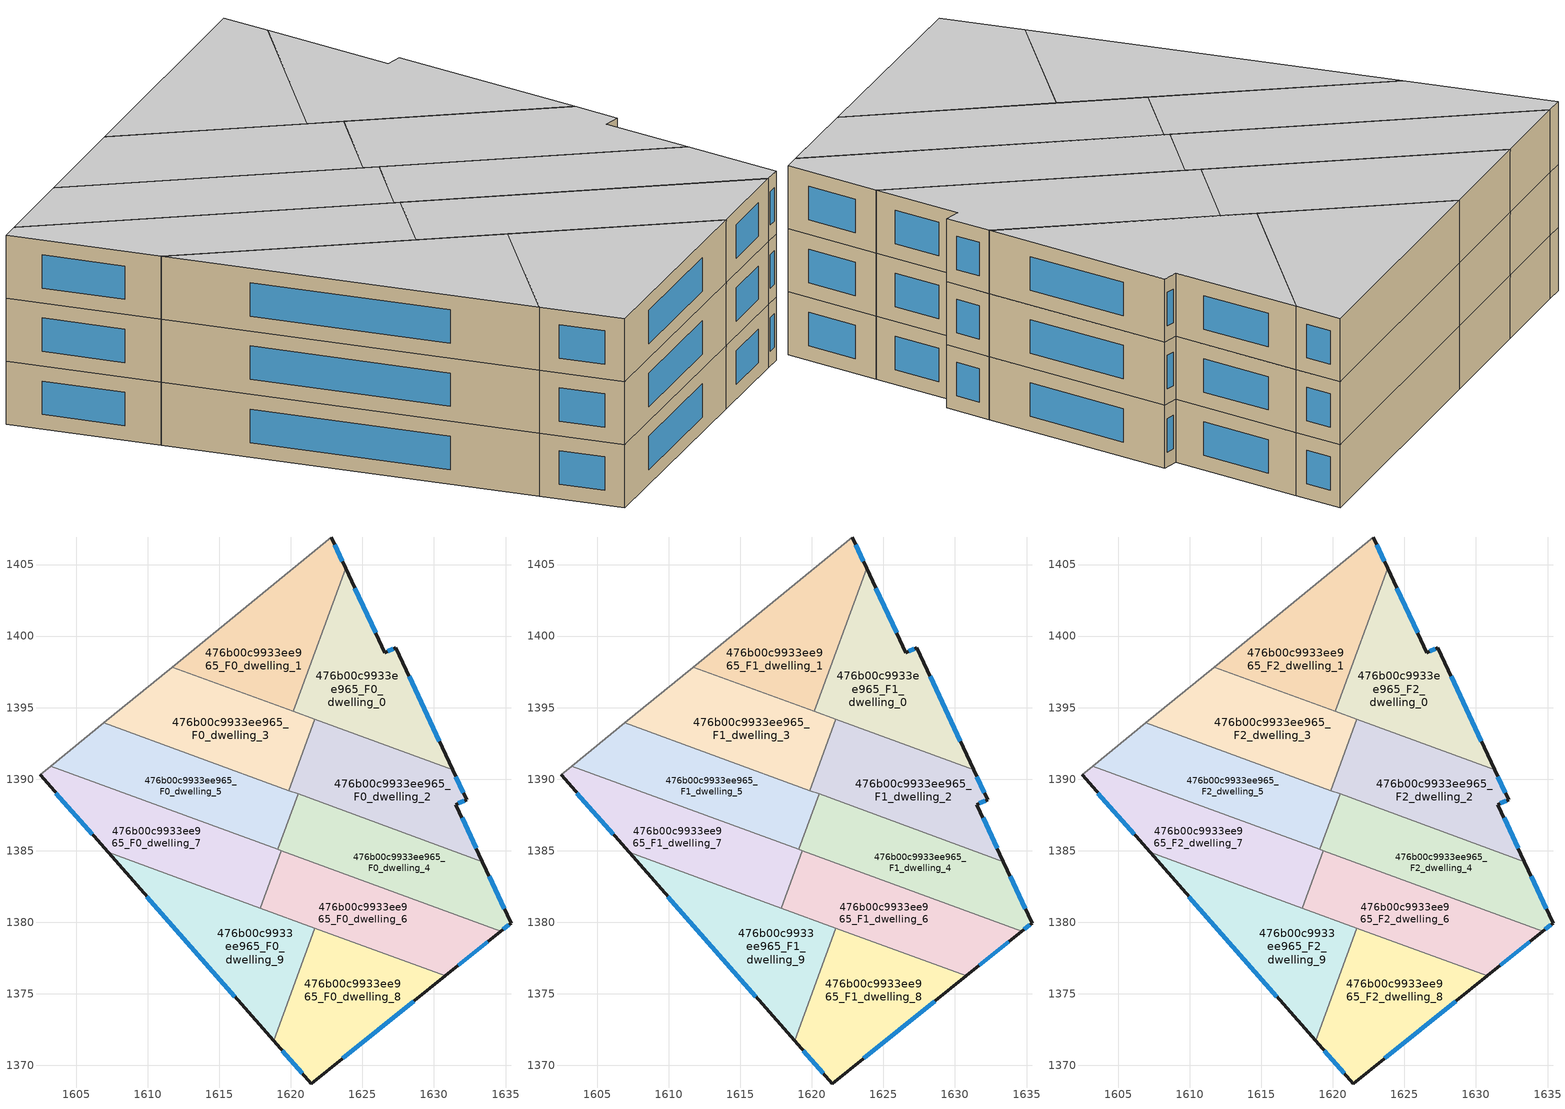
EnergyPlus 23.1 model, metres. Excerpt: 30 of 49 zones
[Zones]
476b00c9933ee965_F0_dwelling_0
 floor ground (EU_floor_Construction): 1627.33,1399.2 1631.31,1390.64 1620.16,1394.73 1623.84,1404.74 1626.58,1398.85 z0
 wall outside (EU_wall_Construction): 1631.31,1390.64 1627.33,1399.2 1626.58,1398.85 1623.84,1404.74 z0:3
 wall to 476b00c9933ee965_F0_dwelling_1 (EU_wall_Construction): 1623.84,1404.74 1620.16,1394.73 z0:3
 wall to 476b00c9933ee965_F0_dwelling_2 (EU_wall_Construction): 1621.67,1394.18 1631.31,1390.64 z0:3
 wall to 476b00c9933ee965_F0_dwelling_3 (EU_wall_Construction): 1620.17,1394.73 1621.67,1394.18 z0:3
 window (EU_Window_Construction): 1625.93,1400.23 1624.48,1403.36 / 1627.15,1399.11 1626.75,1398.93 / 1630.38,1392.65 1628.27,1397.19 z0.7:2.3
476b00c9933ee965_F0_dwelling_1
 floor ground (EU_floor_Construction): 1622.84,1406.89 1623.84,1404.74 1620.16,1394.73 1611.71,1397.83 z0
 wall outside (EU_wall_Construction): 1623.84,1404.74 1622.84,1406.89 z0:3
 wall adiabatic (EU_wall_Construction): 1622.84,1406.89 1611.71,1397.83 z0:3
 wall to 476b00c9933ee965_F0_dwelling_3 (EU_wall_Construction): 1611.71,1397.83 1620.16,1394.73 z0:3
 window (EU_Window_Construction): 1623.6,1405.25 1623.07,1406.39 z0.7:2.3
476b00c9933ee965_F0_dwelling_2
 floor ground (EU_floor_Construction): 1631.31,1390.64 1632.28,1388.58 1631.53,1388.23 1633.38,1384.24 1619.85,1389.21 1621.67,1394.18 z0
 wall outside (EU_wall_Construction): 1633.38,1384.24 1631.53,1388.23 1632.28,1388.58 1631.31,1390.64 z0:3
 wall to 476b00c9933ee965_F0_dwelling_3 (EU_wall_Construction): 1621.67,1394.18 1619.85,1389.21 z0:3
 wall to 476b00c9933ee965_F0_dwelling_4 (EU_wall_Construction): 1620.5,1388.97 1633.38,1384.24 z0:3
 wall to 476b00c9933ee965_F0_dwelling_5 (EU_wall_Construction): 1619.85,1389.21 1620.5,1388.97 z0:3
 window (EU_Window_Construction): 1632.95,1385.18 1631.96,1387.29 / 1632.05,1389.06 1631.54,1390.16 / 1631.7,1388.31 1632.1,1388.49 z0.7:2.3
476b00c9933ee965_F0_dwelling_3
 floor ground (EU_floor_Construction): 1621.67,1394.18 1619.85,1389.21 1606.93,1393.94 1611.71,1397.83 z0
 wall adiabatic (EU_wall_Construction): 1611.71,1397.83 1606.93,1393.94 z0:3
 wall to 476b00c9933ee965_F0_dwelling_5 (EU_wall_Construction): 1606.93,1393.94 1619.85,1389.21 z0:3
476b00c9933ee965_F0_dwelling_4
 floor ground (EU_floor_Construction): 1633.38,1384.24 1635.38,1379.95 1634.68,1379.38 1619.08,1385.1 1620.5,1388.97 z0
 wall outside (EU_wall_Construction): 1634.68,1379.38 1635.38,1379.95 1633.38,1384.24 z0:3
 wall to 476b00c9933ee965_F0_dwelling_5 (EU_wall_Construction): 1620.5,1388.97 1619.08,1385.1 z0:3
 wall to 476b00c9933ee965_F0_dwelling_6 (EU_wall_Construction): 1619.33,1385.01 1634.68,1379.38 z0:3
 wall to 476b00c9933ee965_F0_dwelling_7 (EU_wall_Construction): 1619.08,1385.1 1619.33,1385.01 z0:3
 window (EU_Window_Construction): 1634.91,1380.96 1633.85,1383.23 / 1634.85,1379.51 1635.22,1379.81 z0.7:2.3
476b00c9933ee965_F0_dwelling_5
 floor ground (EU_floor_Construction): 1620.5,1388.97 1619.08,1385.1 1603.22,1390.92 1606.93,1393.94 z0
 wall adiabatic (EU_wall_Construction): 1606.93,1393.94 1603.22,1390.92 z0:3
 wall to 476b00c9933ee965_F0_dwelling_7 (EU_wall_Construction): 1603.22,1390.92 1619.08,1385.1 z0:3
476b00c9933ee965_F0_dwelling_6
 floor ground (EU_floor_Construction): 1634.68,1379.38 1630.78,1376.25 1617.85,1380.99 1619.33,1385.01 z0
 wall outside (EU_wall_Construction): 1630.78,1376.25 1634.68,1379.38 z0:3
 wall to 476b00c9933ee965_F0_dwelling_7 (EU_wall_Construction): 1619.33,1385.01 1617.85,1380.99 z0:3
 wall to 476b00c9933ee965_F0_dwelling_8 (EU_wall_Construction): 1621.67,1379.59 1630.78,1376.25 z0:3
 wall to 476b00c9933ee965_F0_dwelling_9 (EU_wall_Construction): 1617.85,1380.99 1621.67,1379.59 z0:3
 window (EU_Window_Construction): 1631.7,1376.99 1633.76,1378.65 z0.7:2.3
476b00c9933ee965_F0_dwelling_7
 floor ground (EU_floor_Construction): 1619.33,1385.01 1617.85,1380.99 1607.22,1384.89 1602.47,1390.31 1603.22,1390.92 z0
 wall outside (EU_wall_Construction): 1602.47,1390.31 1607.22,1384.89 z0:3
 wall adiabatic (EU_wall_Construction): 1603.22,1390.92 1602.47,1390.31 z0:3
 wall to 476b00c9933ee965_F0_dwelling_9 (EU_wall_Construction): 1607.22,1384.89 1617.85,1380.99 z0:3
 window (EU_Window_Construction): 1603.58,1389.03 1606.11,1386.16 z0.7:2.3
476b00c9933ee965_F0_dwelling_8
 floor ground (EU_floor_Construction): 1630.78,1376.25 1621.41,1368.73 1618.79,1371.72 1621.67,1379.59 z0
 wall outside (EU_wall_Construction): 1618.79,1371.72 1621.41,1368.73 1630.78,1376.25 z0:3
 wall to 476b00c9933ee965_F0_dwelling_9 (EU_wall_Construction): 1621.67,1379.59 1618.79,1371.72 z0:3
 window (EU_Window_Construction): 1623.61,1370.5 1628.58,1374.48 / 1619.4,1371.02 1620.8,1369.43 z0.7:2.3
476b00c9933ee965_F0_dwelling_9
 floor ground (EU_floor_Construction): 1621.67,1379.59 1618.79,1371.72 1607.22,1384.89 z0
 wall outside (EU_wall_Construction): 1607.22,1384.89 1618.79,1371.72 z0:3
 window (EU_Window_Construction): 1609.94,1381.8 1616.07,1374.81 z0.7:2.3
476b00c9933ee965_F1_dwelling_0
 floor to 476b00c9933ee965_F0_dwelling_0 (EU_floor_Construction): 1627.33,1399.2 1631.31,1390.64 1620.16,1394.73 1623.84,1404.74 1626.58,1398.85 z3
 wall outside (EU_wall_Construction): 1631.31,1390.64 1627.33,1399.2 1626.58,1398.85 1623.84,1404.74 z3:6
 wall to 476b00c9933ee965_F1_dwelling_1 (EU_wall_Construction): 1623.84,1404.74 1620.16,1394.73 z3:6
 wall to 476b00c9933ee965_F1_dwelling_2 (EU_wall_Construction): 1621.67,1394.18 1631.31,1390.64 z3:6
 wall to 476b00c9933ee965_F1_dwelling_3 (EU_wall_Construction): 1620.17,1394.73 1621.67,1394.18 z3:6
 window (EU_Window_Construction): 1625.93,1400.23 1624.48,1403.36 / 1627.15,1399.11 1626.75,1398.93 / 1630.38,1392.65 1628.27,1397.19 z3.7:5.3
476b00c9933ee965_F1_dwelling_1
 floor to 476b00c9933ee965_F0_dwelling_1 (EU_floor_Construction): 1622.84,1406.89 1623.84,1404.74 1620.16,1394.73 1611.71,1397.83 z3
 wall outside (EU_wall_Construction): 1623.84,1404.74 1622.84,1406.89 z3:6
 wall adiabatic (EU_wall_Construction): 1622.84,1406.89 1611.71,1397.83 z3:6
 wall to 476b00c9933ee965_F1_dwelling_3 (EU_wall_Construction): 1611.71,1397.83 1620.16,1394.73 z3:6
 window (EU_Window_Construction): 1623.6,1405.25 1623.07,1406.39 z3.7:5.3
476b00c9933ee965_F1_dwelling_2
 floor to 476b00c9933ee965_F0_dwelling_2 (EU_floor_Construction): 1631.31,1390.64 1632.28,1388.58 1631.53,1388.23 1633.38,1384.24 1619.85,1389.21 1621.67,1394.18 z3
 wall outside (EU_wall_Construction): 1633.38,1384.24 1631.53,1388.23 1632.28,1388.58 1631.31,1390.64 z3:6
 wall to 476b00c9933ee965_F1_dwelling_3 (EU_wall_Construction): 1621.67,1394.18 1619.85,1389.21 z3:6
 wall to 476b00c9933ee965_F1_dwelling_4 (EU_wall_Construction): 1620.5,1388.97 1633.38,1384.24 z3:6
 wall to 476b00c9933ee965_F1_dwelling_5 (EU_wall_Construction): 1619.85,1389.21 1620.5,1388.97 z3:6
 window (EU_Window_Construction): 1632.95,1385.18 1631.96,1387.29 / 1632.05,1389.06 1631.54,1390.16 / 1631.7,1388.31 1632.1,1388.49 z3.7:5.3
476b00c9933ee965_F1_dwelling_3
 floor to 476b00c9933ee965_F0_dwelling_3 (EU_floor_Construction): 1621.67,1394.18 1619.85,1389.21 1606.93,1393.94 1611.71,1397.83 z3
 wall adiabatic (EU_wall_Construction): 1611.71,1397.83 1606.93,1393.94 z3:6
 wall to 476b00c9933ee965_F1_dwelling_5 (EU_wall_Construction): 1606.93,1393.94 1619.85,1389.21 z3:6
476b00c9933ee965_F1_dwelling_4
 floor to 476b00c9933ee965_F0_dwelling_4 (EU_floor_Construction): 1633.38,1384.24 1635.38,1379.95 1634.68,1379.38 1619.08,1385.1 1620.5,1388.97 z3
 wall outside (EU_wall_Construction): 1634.68,1379.38 1635.38,1379.95 1633.38,1384.24 z3:6
 wall to 476b00c9933ee965_F1_dwelling_5 (EU_wall_Construction): 1620.5,1388.97 1619.08,1385.1 z3:6
 wall to 476b00c9933ee965_F1_dwelling_6 (EU_wall_Construction): 1619.33,1385.01 1634.68,1379.38 z3:6
 wall to 476b00c9933ee965_F1_dwelling_7 (EU_wall_Construction): 1619.08,1385.1 1619.33,1385.01 z3:6
 window (EU_Window_Construction): 1634.91,1380.96 1633.85,1383.23 / 1634.85,1379.51 1635.22,1379.81 z3.7:5.3
476b00c9933ee965_F1_dwelling_5
 floor to 476b00c9933ee965_F0_dwelling_5 (EU_floor_Construction): 1620.5,1388.97 1619.08,1385.1 1603.22,1390.92 1606.93,1393.94 z3
 wall adiabatic (EU_wall_Construction): 1606.93,1393.94 1603.22,1390.92 z3:6
 wall to 476b00c9933ee965_F1_dwelling_7 (EU_wall_Construction): 1603.22,1390.92 1619.08,1385.1 z3:6
476b00c9933ee965_F1_dwelling_6
 floor to 476b00c9933ee965_F0_dwelling_6 (EU_floor_Construction): 1634.68,1379.38 1630.78,1376.25 1617.85,1380.99 1619.33,1385.01 z3
 wall outside (EU_wall_Construction): 1630.78,1376.25 1634.68,1379.38 z3:6
 wall to 476b00c9933ee965_F1_dwelling_7 (EU_wall_Construction): 1619.33,1385.01 1617.85,1380.99 z3:6
 wall to 476b00c9933ee965_F1_dwelling_8 (EU_wall_Construction): 1621.67,1379.59 1630.78,1376.25 z3:6
 wall to 476b00c9933ee965_F1_dwelling_9 (EU_wall_Construction): 1617.85,1380.99 1621.67,1379.59 z3:6
 window (EU_Window_Construction): 1631.7,1376.99 1633.76,1378.65 z3.7:5.3
476b00c9933ee965_F1_dwelling_7
 floor to 476b00c9933ee965_F0_dwelling_7 (EU_floor_Construction): 1619.33,1385.01 1617.85,1380.99 1607.22,1384.89 1602.47,1390.31 1603.22,1390.92 z3
 wall outside (EU_wall_Construction): 1602.47,1390.31 1607.22,1384.89 z3:6
 wall adiabatic (EU_wall_Construction): 1603.22,1390.92 1602.47,1390.31 z3:6
 wall to 476b00c9933ee965_F1_dwelling_9 (EU_wall_Construction): 1607.22,1384.89 1617.85,1380.99 z3:6
 window (EU_Window_Construction): 1603.58,1389.03 1606.11,1386.16 z3.7:5.3
476b00c9933ee965_F1_dwelling_8
 floor to 476b00c9933ee965_F0_dwelling_8 (EU_floor_Construction): 1630.78,1376.25 1621.41,1368.73 1618.79,1371.72 1621.67,1379.59 z3
 wall outside (EU_wall_Construction): 1618.79,1371.72 1621.41,1368.73 1630.78,1376.25 z3:6
 wall to 476b00c9933ee965_F1_dwelling_9 (EU_wall_Construction): 1621.67,1379.59 1618.79,1371.72 z3:6
 window (EU_Window_Construction): 1623.61,1370.5 1628.58,1374.48 / 1619.4,1371.02 1620.8,1369.43 z3.7:5.3
476b00c9933ee965_F1_dwelling_9
 floor to 476b00c9933ee965_F0_dwelling_9 (EU_floor_Construction): 1621.67,1379.59 1618.79,1371.72 1607.22,1384.89 z3
 wall outside (EU_wall_Construction): 1607.22,1384.89 1618.79,1371.72 z3:6
 window (EU_Window_Construction): 1609.94,1381.8 1616.07,1374.81 z3.7:5.3
476b00c9933ee965_F2_dwelling_0
 floor to 476b00c9933ee965_F1_dwelling_0 (EU_floor_Construction): 1627.33,1399.2 1631.31,1390.64 1620.16,1394.73 1623.84,1404.74 1626.58,1398.85 z6
 wall outside (EU_wall_Construction): 1631.31,1390.64 1627.33,1399.2 1626.58,1398.85 1623.84,1404.74 z6:9
 wall to 476b00c9933ee965_F2_dwelling_1 (EU_wall_Construction): 1623.84,1404.74 1620.16,1394.73 z6:9
 wall to 476b00c9933ee965_F2_dwelling_2 (EU_wall_Construction): 1621.67,1394.18 1631.31,1390.64 z6:9
 wall to 476b00c9933ee965_F2_dwelling_3 (EU_wall_Construction): 1620.17,1394.73 1621.67,1394.18 z6:9
 window (EU_Window_Construction): 1625.93,1400.23 1624.48,1403.36 / 1627.15,1399.11 1626.75,1398.93 / 1630.38,1392.65 1628.27,1397.19 z6.7:8.3
 ceiling to 476b00c9933ee965_F3_dwelling_0 (EU_floor_Construction): 1631.31,1390.64 1627.33,1399.2 1626.58,1398.85 1623.84,1404.74 1620.16,1394.73 z9
476b00c9933ee965_F2_dwelling_1
 floor to 476b00c9933ee965_F1_dwelling_1 (EU_floor_Construction): 1622.84,1406.89 1623.84,1404.74 1620.16,1394.73 1611.71,1397.83 z6
 wall outside (EU_wall_Construction): 1623.84,1404.74 1622.84,1406.89 z6:9
 wall adiabatic (EU_wall_Construction): 1622.84,1406.89 1611.71,1397.83 z6:9
 wall to 476b00c9933ee965_F2_dwelling_3 (EU_wall_Construction): 1611.71,1397.83 1620.16,1394.73 z6:9
 window (EU_Window_Construction): 1623.6,1405.25 1623.07,1406.39 z6.7:8.3
 ceiling to 476b00c9933ee965_F3_dwelling_1 (EU_floor_Construction): 1620.16,1394.73 1623.84,1404.74 1622.84,1406.89 1611.71,1397.83 z9
476b00c9933ee965_F2_dwelling_2
 floor to 476b00c9933ee965_F1_dwelling_2 (EU_floor_Construction): 1631.31,1390.64 1632.28,1388.58 1631.53,1388.23 1633.38,1384.24 1619.85,1389.21 1621.67,1394.18 z6
 wall outside (EU_wall_Construction): 1633.38,1384.24 1631.53,1388.23 1632.28,1388.58 1631.31,1390.64 z6:9
 wall to 476b00c9933ee965_F2_dwelling_3 (EU_wall_Construction): 1621.67,1394.18 1619.85,1389.21 z6:9
 wall to 476b00c9933ee965_F2_dwelling_4 (EU_wall_Construction): 1620.5,1388.97 1633.38,1384.24 z6:9
 wall to 476b00c9933ee965_F2_dwelling_5 (EU_wall_Construction): 1619.85,1389.21 1620.5,1388.97 z6:9
 window (EU_Window_Construction): 1632.95,1385.18 1631.96,1387.29 / 1632.05,1389.06 1631.54,1390.16 / 1631.7,1388.31 1632.1,1388.49 z6.7:8.3
 ceiling to 476b00c9933ee965_F3_dwelling_2 (EU_floor_Construction): 1633.38,1384.24 1631.53,1388.23 1632.28,1388.58 1631.31,1390.64 1621.67,1394.18 1619.85,1389.21 z9
476b00c9933ee965_F2_dwelling_3
 floor to 476b00c9933ee965_F1_dwelling_3 (EU_floor_Construction): 1621.67,1394.18 1619.85,1389.21 1606.93,1393.94 1611.71,1397.83 z6
 wall adiabatic (EU_wall_Construction): 1611.71,1397.83 1606.93,1393.94 z6:9
 wall to 476b00c9933ee965_F2_dwelling_5 (EU_wall_Construction): 1606.93,1393.94 1619.85,1389.21 z6:9
 ceiling to 476b00c9933ee965_F3_dwelling_3 (EU_floor_Construction): 1619.85,1389.21 1621.67,1394.18 1611.71,1397.83 1606.93,1393.94 z9
476b00c9933ee965_F2_dwelling_4
 floor to 476b00c9933ee965_F1_dwelling_4 (EU_floor_Construction): 1633.38,1384.24 1635.38,1379.95 1634.68,1379.38 1619.08,1385.1 1620.5,1388.97 z6
 wall outside (EU_wall_Construction): 1634.68,1379.38 1635.38,1379.95 1633.38,1384.24 z6:9
 wall to 476b00c9933ee965_F2_dwelling_5 (EU_wall_Construction): 1620.5,1388.97 1619.08,1385.1 z6:9
 wall to 476b00c9933ee965_F2_dwelling_6 (EU_wall_Construction): 1619.33,1385.01 1634.68,1379.38 z6:9
 wall to 476b00c9933ee965_F2_dwelling_7 (EU_wall_Construction): 1619.08,1385.1 1619.33,1385.01 z6:9
 window (EU_Window_Construction): 1634.91,1380.96 1633.85,1383.23 / 1634.85,1379.51 1635.22,1379.81 z6.7:8.3
 ceiling to 476b00c9933ee965_F3_dwelling_4 (EU_floor_Construction): 1635.38,1379.95 1633.38,1384.24 1620.5,1388.97 1619.08,1385.1 1634.68,1379.38 z9
476b00c9933ee965_F2_dwelling_5
 floor to 476b00c9933ee965_F1_dwelling_5 (EU_floor_Construction): 1620.5,1388.97 1619.08,1385.1 1603.22,1390.92 1606.93,1393.94 z6
 wall adiabatic (EU_wall_Construction): 1606.93,1393.94 1603.22,1390.92 z6:9
 wall to 476b00c9933ee965_F2_dwelling_7 (EU_wall_Construction): 1603.22,1390.92 1619.08,1385.1 z6:9
 ceiling to 476b00c9933ee965_F3_dwelling_5 (EU_floor_Construction): 1619.08,1385.1 1620.5,1388.97 1606.93,1393.94 1603.22,1390.92 z9
476b00c9933ee965_F2_dwelling_6
 floor to 476b00c9933ee965_F1_dwelling_6 (EU_floor_Construction): 1634.68,1379.38 1630.78,1376.25 1617.85,1380.99 1619.33,1385.01 z6
 wall outside (EU_wall_Construction): 1630.78,1376.25 1634.68,1379.38 z6:9
 wall to 476b00c9933ee965_F2_dwelling_7 (EU_wall_Construction): 1619.33,1385.01 1617.85,1380.99 z6:9
 wall to 476b00c9933ee965_F2_dwelling_8 (EU_wall_Construction): 1621.67,1379.59 1630.78,1376.25 z6:9
 wall to 476b00c9933ee965_F2_dwelling_9 (EU_wall_Construction): 1617.85,1380.99 1621.67,1379.59 z6:9
 window (EU_Window_Construction): 1631.7,1376.99 1633.76,1378.65 z6.7:8.3
 ceiling to 476b00c9933ee965_F3_dwelling_6 (EU_floor_Construction): 1634.68,1379.38 1619.33,1385.01 1617.85,1380.99 1630.78,1376.25 z9
476b00c9933ee965_F2_dwelling_7
 floor to 476b00c9933ee965_F1_dwelling_7 (EU_floor_Construction): 1619.33,1385.01 1617.85,1380.99 1607.22,1384.89 1602.47,1390.31 1603.22,1390.92 z6
 wall outside (EU_wall_Construction): 1602.47,1390.31 1607.22,1384.89 z6:9
 wall adiabatic (EU_wall_Construction): 1603.22,1390.92 1602.47,1390.31 z6:9
 wall to 476b00c9933ee965_F2_dwelling_9 (EU_wall_Construction): 1607.22,1384.89 1617.85,1380.99 z6:9
 window (EU_Window_Construction): 1603.58,1389.03 1606.11,1386.16 z6.7:8.3
 ceiling to 476b00c9933ee965_F3_dwelling_7 (EU_floor_Construction): 1617.85,1380.99 1619.33,1385.01 1603.22,1390.92 1602.47,1390.31 1607.22,1384.89 z9
476b00c9933ee965_F2_dwelling_8
 floor to 476b00c9933ee965_F1_dwelling_8 (EU_floor_Construction): 1630.78,1376.25 1621.41,1368.73 1618.79,1371.72 1621.67,1379.59 z6
 wall outside (EU_wall_Construction): 1618.79,1371.72 1621.41,1368.73 1630.78,1376.25 z6:9
 wall to 476b00c9933ee965_F2_dwelling_9 (EU_wall_Construction): 1621.67,1379.59 1618.79,1371.72 z6:9
 window (EU_Window_Construction): 1623.61,1370.5 1628.58,1374.48 / 1619.4,1371.02 1620.8,1369.43 z6.7:8.3
 ceiling to 476b00c9933ee965_F3_dwelling_8 (EU_floor_Construction): 1630.78,1376.25 1621.67,1379.59 1618.79,1371.72 1621.41,1368.73 z9
476b00c9933ee965_F2_dwelling_9
 floor to 476b00c9933ee965_F1_dwelling_9 (EU_floor_Construction): 1621.67,1379.59 1618.79,1371.72 1607.22,1384.89 z6
 wall outside (EU_wall_Construction): 1607.22,1384.89 1618.79,1371.72 z6:9
 window (EU_Window_Construction): 1609.94,1381.8 1616.07,1374.81 z6.7:8.3
 ceiling to 476b00c9933ee965_F3_dwelling_9 (EU_floor_Construction): 1618.79,1371.72 1621.67,1379.59 1607.22,1384.89 z9
[Building]
EU S2 Campaign: North Axis=0; Terrain=City; Solar Distribution=FullExterior
[Site:Location]
Budapest.Ferenc.Liszt.Intl.AP: Latitude=47.437; Longitude=19.256; Time Zone=1; Elevation=185
[SizingPeriod:WeatherFileDays]
AnnualSizingPeriod: Begin Month=1; Begin Day of Month=1; End Month=12; End Day of Month=31; Day of Week for Start Day=Monday; Use Weather File Daylight Saving Period=No; Use Weather File Rain and Snow Indicators=No
[MATERIAL]
EU_InternalMass_Material: Roughness=MediumRough; Thickness=0.1; Conductivity=1; Density=1800; Specific Heat=900; Thermal Absorptance=0.9; Solar Absorptance=0.7; Visible Absorptance=0.7
[MATERIAL:NOMASS] Roughness=MediumRough; Thermal Absorptance=0.9; Solar Absorptance=0.7; Visible Absorptance=0.7
Name | Thermal Resistance
EU_wall_NoMass | 0.832559
EU_floor_NoMass | 0.872794
[WINDOWMATERIAL:SIMPLEGLAZINGSYSTEM]
EU_Window_SimpleGlazing: UFactor=2.79869; Solar Heat Gain Coefficient=0.75; Visible Transmittance=0.75
[CONSTRUCTION]
EU_wall_Construction: EU_wall_NoMass
EU_floor_Construction: EU_floor_NoMass
EU_Window_Construction: EU_Window_SimpleGlazing
EU_InternalMass_Construction: EU_InternalMass_Material
[ZONE] Type=1; Multiplier=1; Ceiling Height=autocalculate; Floor Area=autocalculate; Part of Total Floor Area=Yes
Name | Volume
476b00c9933ee965_F0_dwelling_0; 476b00c9933ee965_F1_dwelling_0; 476b00c9933ee965_F2_dwelling_0 | 193.532
476b00c9933ee965_F0_dwelling_1; 476b00c9933ee965_F1_dwelling_1; 476b00c9933ee965_F2_dwelling_1; 476b00c9933ee965_F0_dwelling_9; 476b00c9933ee965_F1_dwelling_9; 476b00c9933ee965_F2_dwelling_9 | 193.526
476b00c9933ee965_F0_dwelling_2; 476b00c9933ee965_F1_dwelling_2; 476b00c9933ee965_F2_dwelling_2; 476b00c9933ee965_F0_dwelling_8; 476b00c9933ee965_F1_dwelling_8; 476b00c9933ee965_F2_dwelling_8 | 193.535
476b00c9933ee965_F0_dwelling_3; 476b00c9933ee965_F1_dwelling_3; 476b00c9933ee965_F2_dwelling_3 | 193.527
476b00c9933ee965_F0_dwelling_4; 476b00c9933ee965_F1_dwelling_4; 476b00c9933ee965_F2_dwelling_4 | 193.508
476b00c9933ee965_F0_dwelling_5; 476b00c9933ee965_F1_dwelling_5; 476b00c9933ee965_F2_dwelling_5; 476b00c9933ee965_F0_dwelling_6; 476b00c9933ee965_F1_dwelling_6; 476b00c9933ee965_F2_dwelling_6 | 193.516
476b00c9933ee965_F0_dwelling_7; 476b00c9933ee965_F1_dwelling_7; 476b00c9933ee965_F2_dwelling_7 | 193.525
[INTERNALMASS] Construction=EU_InternalMass_Construction
Name | Zone or ZoneList | Surface Area
476b00c9933ee965_F0_dwelling_0_EU_InternalMass | 476b00c9933ee965_F0_dwelling_0 | 64.5105
476b00c9933ee965_F0_dwelling_1_EU_InternalMass | 476b00c9933ee965_F0_dwelling_1 | 64.5086
476b00c9933ee965_F0_dwelling_2_EU_InternalMass | 476b00c9933ee965_F0_dwelling_2 | 64.5118
476b00c9933ee965_F0_dwelling_3_EU_InternalMass | 476b00c9933ee965_F0_dwelling_3 | 64.509
476b00c9933ee965_F0_dwelling_4_EU_InternalMass | 476b00c9933ee965_F0_dwelling_4 | 64.5025
476b00c9933ee965_F0_dwelling_5_EU_InternalMass | 476b00c9933ee965_F0_dwelling_5 | 64.5053
476b00c9933ee965_F0_dwelling_6_EU_InternalMass | 476b00c9933ee965_F0_dwelling_6 | 64.5053
476b00c9933ee965_F0_dwelling_7_EU_InternalMass | 476b00c9933ee965_F0_dwelling_7 | 64.5085
476b00c9933ee965_F0_dwelling_8_EU_InternalMass | 476b00c9933ee965_F0_dwelling_8 | 64.5116
476b00c9933ee965_F0_dwelling_9_EU_InternalMass | 476b00c9933ee965_F0_dwelling_9 | 64.5087
476b00c9933ee965_F1_dwelling_0_EU_InternalMass | 476b00c9933ee965_F1_dwelling_0 | 64.5105
476b00c9933ee965_F1_dwelling_1_EU_InternalMass | 476b00c9933ee965_F1_dwelling_1 | 64.5086
476b00c9933ee965_F1_dwelling_2_EU_InternalMass | 476b00c9933ee965_F1_dwelling_2 | 64.5118
476b00c9933ee965_F1_dwelling_3_EU_InternalMass | 476b00c9933ee965_F1_dwelling_3 | 64.509
476b00c9933ee965_F1_dwelling_4_EU_InternalMass | 476b00c9933ee965_F1_dwelling_4 | 64.5025
476b00c9933ee965_F1_dwelling_5_EU_InternalMass | 476b00c9933ee965_F1_dwelling_5 | 64.5053
476b00c9933ee965_F1_dwelling_6_EU_InternalMass | 476b00c9933ee965_F1_dwelling_6 | 64.5053
476b00c9933ee965_F1_dwelling_7_EU_InternalMass | 476b00c9933ee965_F1_dwelling_7 | 64.5085
476b00c9933ee965_F1_dwelling_8_EU_InternalMass | 476b00c9933ee965_F1_dwelling_8 | 64.5116
476b00c9933ee965_F1_dwelling_9_EU_InternalMass | 476b00c9933ee965_F1_dwelling_9 | 64.5087
476b00c9933ee965_F2_dwelling_0_EU_InternalMass | 476b00c9933ee965_F2_dwelling_0 | 64.5105
476b00c9933ee965_F2_dwelling_1_EU_InternalMass | 476b00c9933ee965_F2_dwelling_1 | 64.5086
476b00c9933ee965_F2_dwelling_2_EU_InternalMass | 476b00c9933ee965_F2_dwelling_2 | 64.5118
476b00c9933ee965_F2_dwelling_3_EU_InternalMass | 476b00c9933ee965_F2_dwelling_3 | 64.509
476b00c9933ee965_F2_dwelling_4_EU_InternalMass | 476b00c9933ee965_F2_dwelling_4 | 64.5025
476b00c9933ee965_F2_dwelling_5_EU_InternalMass | 476b00c9933ee965_F2_dwelling_5 | 64.5053
476b00c9933ee965_F2_dwelling_6_EU_InternalMass | 476b00c9933ee965_F2_dwelling_6 | 64.5053
476b00c9933ee965_F2_dwelling_7_EU_InternalMass | 476b00c9933ee965_F2_dwelling_7 | 64.5085
476b00c9933ee965_F2_dwelling_8_EU_InternalMass | 476b00c9933ee965_F2_dwelling_8 | 64.5116
476b00c9933ee965_F2_dwelling_9_EU_InternalMass | 476b00c9933ee965_F2_dwelling_9 | 64.5087
[OTHEREQUIPMENT] Fuel Type=Electricity; Design Level Calculation Method=Watts/Area; Power per Zone Floor Area=1; Fraction Latent=0; Fraction Radiant=0; Fraction Lost=0; Carbon Dioxide Generation Rate=0; EndUse Subcategory=EU_Step8_InternalGains
Name | Zone or ZoneList or Space or SpaceList | Schedule
EU_Step8_InternalGain_476b00c9933ee965_F0_dwelling_0_f000 | 476b00c9933ee965_F0_dwelling_0 | EU_Step8_GainSchedule_476b00c9933ee965_F0_dwelling_0_f000
EU_Step8_InternalGain_476b00c9933ee965_F0_dwelling_1_f000 | 476b00c9933ee965_F0_dwelling_1 | EU_Step8_GainSchedule_476b00c9933ee965_F0_dwelling_1_f000
EU_Step8_InternalGain_476b00c9933ee965_F0_dwelling_2_f000 | 476b00c9933ee965_F0_dwelling_2 | EU_Step8_GainSchedule_476b00c9933ee965_F0_dwelling_2_f000
EU_Step8_InternalGain_476b00c9933ee965_F0_dwelling_3_f000 | 476b00c9933ee965_F0_dwelling_3 | EU_Step8_GainSchedule_476b00c9933ee965_F0_dwelling_3_f000
EU_Step8_InternalGain_476b00c9933ee965_F0_dwelling_4_f000 | 476b00c9933ee965_F0_dwelling_4 | EU_Step8_GainSchedule_476b00c9933ee965_F0_dwelling_4_f000
EU_Step8_InternalGain_476b00c9933ee965_F0_dwelling_5_f000 | 476b00c9933ee965_F0_dwelling_5 | EU_Step8_GainSchedule_476b00c9933ee965_F0_dwelling_5_f000
EU_Step8_InternalGain_476b00c9933ee965_F0_dwelling_6_f000 | 476b00c9933ee965_F0_dwelling_6 | EU_Step8_GainSchedule_476b00c9933ee965_F0_dwelling_6_f000
EU_Step8_InternalGain_476b00c9933ee965_F0_dwelling_7_f000 | 476b00c9933ee965_F0_dwelling_7 | EU_Step8_GainSchedule_476b00c9933ee965_F0_dwelling_7_f000
EU_Step8_InternalGain_476b00c9933ee965_F0_dwelling_8_f000 | 476b00c9933ee965_F0_dwelling_8 | EU_Step8_GainSchedule_476b00c9933ee965_F0_dwelling_8_f000
EU_Step8_InternalGain_476b00c9933ee965_F0_dwelling_9_f000 | 476b00c9933ee965_F0_dwelling_9 | EU_Step8_GainSchedule_476b00c9933ee965_F0_dwelling_9_f000
EU_Step8_InternalGain_476b00c9933ee965_F1_dwelling_0_f000 | 476b00c9933ee965_F1_dwelling_0 | EU_Step8_GainSchedule_476b00c9933ee965_F1_dwelling_0_f000
EU_Step8_InternalGain_476b00c9933ee965_F1_dwelling_1_f000 | 476b00c9933ee965_F1_dwelling_1 | EU_Step8_GainSchedule_476b00c9933ee965_F1_dwelling_1_f000
EU_Step8_InternalGain_476b00c9933ee965_F1_dwelling_2_f000 | 476b00c9933ee965_F1_dwelling_2 | EU_Step8_GainSchedule_476b00c9933ee965_F1_dwelling_2_f000
EU_Step8_InternalGain_476b00c9933ee965_F1_dwelling_3_f000 | 476b00c9933ee965_F1_dwelling_3 | EU_Step8_GainSchedule_476b00c9933ee965_F1_dwelling_3_f000
EU_Step8_InternalGain_476b00c9933ee965_F1_dwelling_4_f000 | 476b00c9933ee965_F1_dwelling_4 | EU_Step8_GainSchedule_476b00c9933ee965_F1_dwelling_4_f000
EU_Step8_InternalGain_476b00c9933ee965_F1_dwelling_5_f000 | 476b00c9933ee965_F1_dwelling_5 | EU_Step8_GainSchedule_476b00c9933ee965_F1_dwelling_5_f000
EU_Step8_InternalGain_476b00c9933ee965_F1_dwelling_6_f000 | 476b00c9933ee965_F1_dwelling_6 | EU_Step8_GainSchedule_476b00c9933ee965_F1_dwelling_6_f000
EU_Step8_InternalGain_476b00c9933ee965_F1_dwelling_7_f000 | 476b00c9933ee965_F1_dwelling_7 | EU_Step8_GainSchedule_476b00c9933ee965_F1_dwelling_7_f000
EU_Step8_InternalGain_476b00c9933ee965_F1_dwelling_8_f000 | 476b00c9933ee965_F1_dwelling_8 | EU_Step8_GainSchedule_476b00c9933ee965_F1_dwelling_8_f000
EU_Step8_InternalGain_476b00c9933ee965_F1_dwelling_9_f000 | 476b00c9933ee965_F1_dwelling_9 | EU_Step8_GainSchedule_476b00c9933ee965_F1_dwelling_9_f000
EU_Step8_InternalGain_476b00c9933ee965_F2_dwelling_0_f000 | 476b00c9933ee965_F2_dwelling_0 | EU_Step8_GainSchedule_476b00c9933ee965_F2_dwelling_0_f000
EU_Step8_InternalGain_476b00c9933ee965_F2_dwelling_1_f000 | 476b00c9933ee965_F2_dwelling_1 | EU_Step8_GainSchedule_476b00c9933ee965_F2_dwelling_1_f000
EU_Step8_InternalGain_476b00c9933ee965_F2_dwelling_2_f000 | 476b00c9933ee965_F2_dwelling_2 | EU_Step8_GainSchedule_476b00c9933ee965_F2_dwelling_2_f000
EU_Step8_InternalGain_476b00c9933ee965_F2_dwelling_3_f000 | 476b00c9933ee965_F2_dwelling_3 | EU_Step8_GainSchedule_476b00c9933ee965_F2_dwelling_3_f000
EU_Step8_InternalGain_476b00c9933ee965_F2_dwelling_4_f000 | 476b00c9933ee965_F2_dwelling_4 | EU_Step8_GainSchedule_476b00c9933ee965_F2_dwelling_4_f000
EU_Step8_InternalGain_476b00c9933ee965_F2_dwelling_5_f000 | 476b00c9933ee965_F2_dwelling_5 | EU_Step8_GainSchedule_476b00c9933ee965_F2_dwelling_5_f000
EU_Step8_InternalGain_476b00c9933ee965_F2_dwelling_6_f000 | 476b00c9933ee965_F2_dwelling_6 | EU_Step8_GainSchedule_476b00c9933ee965_F2_dwelling_6_f000
EU_Step8_InternalGain_476b00c9933ee965_F2_dwelling_7_f000 | 476b00c9933ee965_F2_dwelling_7 | EU_Step8_GainSchedule_476b00c9933ee965_F2_dwelling_7_f000
EU_Step8_InternalGain_476b00c9933ee965_F2_dwelling_8_f000 | 476b00c9933ee965_F2_dwelling_8 | EU_Step8_GainSchedule_476b00c9933ee965_F2_dwelling_8_f000
EU_Step8_InternalGain_476b00c9933ee965_F2_dwelling_9_f000 | 476b00c9933ee965_F2_dwelling_9 | EU_Step8_GainSchedule_476b00c9933ee965_F2_dwelling_9_f000
[ZONEVENTILATION:DESIGNFLOWRATE] Schedule=EU_AlwaysOn; Design Flow Rate Calculation Method=AirChanges/Hour; Air Changes per Hour=0.475469; Ventilation Type=Natural; Fan Pressure Rise=0; Fan Total Efficiency=1; Constant Term Coefficient=1; Temperature Term Coefficient=0; Velocity Term Coefficient=0; Velocity Squared Term Coefficient=0; Minimum Indoor Temperature=-100; Maximum Indoor Temperature=100; Delta Temperature=-100; Minimum Outdoor Temperature=-100; Maximum Outdoor Temperature=100; Maximum Wind Speed=40
Name | Zone or ZoneList or Space or SpaceList
EU_ConstantAir_476b00c9933ee965_F0_dwelling_0 | 476b00c9933ee965_F0_dwelling_0
EU_ConstantAir_476b00c9933ee965_F0_dwelling_1 | 476b00c9933ee965_F0_dwelling_1
EU_ConstantAir_476b00c9933ee965_F0_dwelling_2 | 476b00c9933ee965_F0_dwelling_2
EU_ConstantAir_476b00c9933ee965_F0_dwelling_3 | 476b00c9933ee965_F0_dwelling_3
EU_ConstantAir_476b00c9933ee965_F0_dwelling_4 | 476b00c9933ee965_F0_dwelling_4
EU_ConstantAir_476b00c9933ee965_F0_dwelling_5 | 476b00c9933ee965_F0_dwelling_5
EU_ConstantAir_476b00c9933ee965_F0_dwelling_6 | 476b00c9933ee965_F0_dwelling_6
EU_ConstantAir_476b00c9933ee965_F0_dwelling_7 | 476b00c9933ee965_F0_dwelling_7
EU_ConstantAir_476b00c9933ee965_F0_dwelling_8 | 476b00c9933ee965_F0_dwelling_8
EU_ConstantAir_476b00c9933ee965_F0_dwelling_9 | 476b00c9933ee965_F0_dwelling_9
EU_ConstantAir_476b00c9933ee965_F1_dwelling_0 | 476b00c9933ee965_F1_dwelling_0
EU_ConstantAir_476b00c9933ee965_F1_dwelling_1 | 476b00c9933ee965_F1_dwelling_1
EU_ConstantAir_476b00c9933ee965_F1_dwelling_2 | 476b00c9933ee965_F1_dwelling_2
EU_ConstantAir_476b00c9933ee965_F1_dwelling_3 | 476b00c9933ee965_F1_dwelling_3
EU_ConstantAir_476b00c9933ee965_F1_dwelling_4 | 476b00c9933ee965_F1_dwelling_4
EU_ConstantAir_476b00c9933ee965_F1_dwelling_5 | 476b00c9933ee965_F1_dwelling_5
EU_ConstantAir_476b00c9933ee965_F1_dwelling_6 | 476b00c9933ee965_F1_dwelling_6
EU_ConstantAir_476b00c9933ee965_F1_dwelling_7 | 476b00c9933ee965_F1_dwelling_7
EU_ConstantAir_476b00c9933ee965_F1_dwelling_8 | 476b00c9933ee965_F1_dwelling_8
EU_ConstantAir_476b00c9933ee965_F1_dwelling_9 | 476b00c9933ee965_F1_dwelling_9
EU_ConstantAir_476b00c9933ee965_F2_dwelling_0 | 476b00c9933ee965_F2_dwelling_0
EU_ConstantAir_476b00c9933ee965_F2_dwelling_1 | 476b00c9933ee965_F2_dwelling_1
EU_ConstantAir_476b00c9933ee965_F2_dwelling_2 | 476b00c9933ee965_F2_dwelling_2
EU_ConstantAir_476b00c9933ee965_F2_dwelling_3 | 476b00c9933ee965_F2_dwelling_3
EU_ConstantAir_476b00c9933ee965_F2_dwelling_4 | 476b00c9933ee965_F2_dwelling_4
EU_ConstantAir_476b00c9933ee965_F2_dwelling_5 | 476b00c9933ee965_F2_dwelling_5
EU_ConstantAir_476b00c9933ee965_F2_dwelling_6 | 476b00c9933ee965_F2_dwelling_6
EU_ConstantAir_476b00c9933ee965_F2_dwelling_7 | 476b00c9933ee965_F2_dwelling_7
EU_ConstantAir_476b00c9933ee965_F2_dwelling_8 | 476b00c9933ee965_F2_dwelling_8
EU_ConstantAir_476b00c9933ee965_F2_dwelling_9 | 476b00c9933ee965_F2_dwelling_9
[HVACTEMPLATE:THERMOSTAT] Constant Heating Setpoint=20; Constant Cooling Setpoint=50
EU_HeatOnly_476b00c9933ee965_F0_dwelling_0; EU_HeatOnly_476b00c9933ee965_F0_dwelling_1; EU_HeatOnly_476b00c9933ee965_F0_dwelling_2; EU_HeatOnly_476b00c9933ee965_F0_dwelling_3; EU_HeatOnly_476b00c9933ee965_F0_dwelling_4; EU_HeatOnly_476b00c9933ee965_F0_dwelling_5; EU_HeatOnly_476b00c9933ee965_F0_dwelling_6; EU_HeatOnly_476b00c9933ee965_F0_dwelling_7; EU_HeatOnly_476b00c9933ee965_F0_dwelling_8; EU_HeatOnly_476b00c9933ee965_F0_dwelling_9; EU_HeatOnly_476b00c9933ee965_F1_dwelling_0; EU_HeatOnly_476b00c9933ee965_F1_dwelling_1; EU_HeatOnly_476b00c9933ee965_F1_dwelling_2; EU_HeatOnly_476b00c9933ee965_F1_dwelling_3; EU_HeatOnly_476b00c9933ee965_F1_dwelling_4; EU_HeatOnly_476b00c9933ee965_F1_dwelling_5; EU_HeatOnly_476b00c9933ee965_F1_dwelling_6; EU_HeatOnly_476b00c9933ee965_F1_dwelling_7; EU_HeatOnly_476b00c9933ee965_F1_dwelling_8; EU_HeatOnly_476b00c9933ee965_F1_dwelling_9; EU_HeatOnly_476b00c9933ee965_F2_dwelling_0; EU_HeatOnly_476b00c9933ee965_F2_dwelling_1; EU_HeatOnly_476b00c9933ee965_F2_dwelling_2; EU_HeatOnly_476b00c9933ee965_F2_dwelling_3; EU_HeatOnly_476b00c9933ee965_F2_dwelling_4; EU_HeatOnly_476b00c9933ee965_F2_dwelling_5; EU_HeatOnly_476b00c9933ee965_F2_dwelling_6; EU_HeatOnly_476b00c9933ee965_F2_dwelling_7; EU_HeatOnly_476b00c9933ee965_F2_dwelling_8; EU_HeatOnly_476b00c9933ee965_F2_dwelling_9; EU_HeatOnly_476b00c9933ee965_F3_dwelling_0; EU_HeatOnly_476b00c9933ee965_F3_dwelling_1; EU_HeatOnly_476b00c9933ee965_F3_dwelling_2; EU_HeatOnly_476b00c9933ee965_F3_dwelling_3; EU_HeatOnly_476b00c9933ee965_F3_dwelling_4; EU_HeatOnly_476b00c9933ee965_F3_dwelling_5; EU_HeatOnly_476b00c9933ee965_F3_dwelling_6; EU_HeatOnly_476b00c9933ee965_F3_dwelling_7; EU_HeatOnly_476b00c9933ee965_F3_dwelling_8; EU_HeatOnly_476b00c9933ee965_F3_dwelling_9; EU_HeatOnly_476b00c9933ee965_F4_dwelling_0; EU_HeatOnly_476b00c9933ee965_F4_dwelling_1; EU_HeatOnly_476b00c9933ee965_F4_dwelling_2; EU_HeatOnly_476b00c9933ee965_F4_dwelling_3; EU_HeatOnly_476b00c9933ee965_F4_dwelling_4; EU_HeatOnly_476b00c9933ee965_F4_dwelling_5; EU_HeatOnly_476b00c9933ee965_F4_dwelling_6; EU_HeatOnly_476b00c9933ee965_F4_dwelling_7; EU_HeatOnly_476b00c9933ee965_F4_dwelling_8
[HVACTEMPLATE:ZONE:IDEALLOADSAIRSYSTEM] System Availability Schedule=EU_AlwaysOn; Maximum Heating Supply Air Temperature=50; Minimum Cooling Supply Air Temperature=13; Maximum Heating Supply Air Humidity Ratio=0.0156; Minimum Cooling Supply Air Humidity Ratio=0.0077; Heating Limit=NoLimit; Cooling Limit=NoLimit; Heating Availability Schedule=EU_AlwaysOn; Cooling Availability Schedule=EU_CoolingOff; Dehumidification Control Type=ConstantSensibleHeatRatio; Cooling Sensible Heat Ratio=0.7; Dehumidification Setpoint=60; Humidification Control Type=None; Humidification Setpoint=30; Outdoor Air Method=None; Outdoor Air Flow Rate per Person=0.00944; Outdoor Air Flow Rate per Zone Floor Area=0; Outdoor Air Flow Rate per Zone=0; Demand Controlled Ventilation Type=None; Outdoor Air Economizer Type=NoEconomizer; Heat Recovery Type=None; Sensible Heat Recovery Effectiveness=0.7; Latent Heat Recovery Effectiveness=0.65
Name | Template Thermostat
476b00c9933ee965_F0_dwelling_0 | EU_HeatOnly_476b00c9933ee965_F0_dwelling_0
476b00c9933ee965_F0_dwelling_1 | EU_HeatOnly_476b00c9933ee965_F0_dwelling_1
476b00c9933ee965_F0_dwelling_2 | EU_HeatOnly_476b00c9933ee965_F0_dwelling_2
476b00c9933ee965_F0_dwelling_3 | EU_HeatOnly_476b00c9933ee965_F0_dwelling_3
476b00c9933ee965_F0_dwelling_4 | EU_HeatOnly_476b00c9933ee965_F0_dwelling_4
476b00c9933ee965_F0_dwelling_5 | EU_HeatOnly_476b00c9933ee965_F0_dwelling_5
476b00c9933ee965_F0_dwelling_6 | EU_HeatOnly_476b00c9933ee965_F0_dwelling_6
476b00c9933ee965_F0_dwelling_7 | EU_HeatOnly_476b00c9933ee965_F0_dwelling_7
476b00c9933ee965_F0_dwelling_8 | EU_HeatOnly_476b00c9933ee965_F0_dwelling_8
476b00c9933ee965_F0_dwelling_9 | EU_HeatOnly_476b00c9933ee965_F0_dwelling_9
476b00c9933ee965_F1_dwelling_0 | EU_HeatOnly_476b00c9933ee965_F1_dwelling_0
476b00c9933ee965_F1_dwelling_1 | EU_HeatOnly_476b00c9933ee965_F1_dwelling_1
476b00c9933ee965_F1_dwelling_2 | EU_HeatOnly_476b00c9933ee965_F1_dwelling_2
476b00c9933ee965_F1_dwelling_3 | EU_HeatOnly_476b00c9933ee965_F1_dwelling_3
476b00c9933ee965_F1_dwelling_4 | EU_HeatOnly_476b00c9933ee965_F1_dwelling_4
476b00c9933ee965_F1_dwelling_5 | EU_HeatOnly_476b00c9933ee965_F1_dwelling_5
476b00c9933ee965_F1_dwelling_6 | EU_HeatOnly_476b00c9933ee965_F1_dwelling_6
476b00c9933ee965_F1_dwelling_7 | EU_HeatOnly_476b00c9933ee965_F1_dwelling_7
476b00c9933ee965_F1_dwelling_8 | EU_HeatOnly_476b00c9933ee965_F1_dwelling_8
476b00c9933ee965_F1_dwelling_9 | EU_HeatOnly_476b00c9933ee965_F1_dwelling_9
476b00c9933ee965_F2_dwelling_0 | EU_HeatOnly_476b00c9933ee965_F2_dwelling_0
476b00c9933ee965_F2_dwelling_1 | EU_HeatOnly_476b00c9933ee965_F2_dwelling_1
476b00c9933ee965_F2_dwelling_2 | EU_HeatOnly_476b00c9933ee965_F2_dwelling_2
476b00c9933ee965_F2_dwelling_3 | EU_HeatOnly_476b00c9933ee965_F2_dwelling_3
476b00c9933ee965_F2_dwelling_4 | EU_HeatOnly_476b00c9933ee965_F2_dwelling_4
476b00c9933ee965_F2_dwelling_5 | EU_HeatOnly_476b00c9933ee965_F2_dwelling_5
476b00c9933ee965_F2_dwelling_6 | EU_HeatOnly_476b00c9933ee965_F2_dwelling_6
476b00c9933ee965_F2_dwelling_7 | EU_HeatOnly_476b00c9933ee965_F2_dwelling_7
476b00c9933ee965_F2_dwelling_8 | EU_HeatOnly_476b00c9933ee965_F2_dwelling_8
476b00c9933ee965_F2_dwelling_9 | EU_HeatOnly_476b00c9933ee965_F2_dwelling_9
[SIZING:ZONE] Zone Cooling Design Supply Air Temperature Input Method=SupplyAirTemperature; Zone Cooling Design Supply Air Temperature=13; Zone Heating Design Supply Air Temperature Input Method=SupplyAirTemperature; Zone Heating Design Supply Air Temperature=50; Zone Cooling Design Supply Air Humidity Ratio=0.008; Zone Heating Design Supply Air Humidity Ratio=0.008; Cooling Design Air Flow Method=DesignDay; Cooling Design Air Flow Rate=0; Cooling Minimum Air Flow per Zone Floor Area=0.000762; Cooling Minimum Air Flow=0; Cooling Minimum Air Flow Fraction=0.2; Heating Design Air Flow Method=DesignDay; Heating Design Air Flow Rate=0; Heating Maximum Air Flow per Zone Floor Area=0.002032; Heating Maximum Air Flow=0.141576; Heating Maximum Air Flow Fraction=0.3; Account for Dedicated Outdoor Air System=No; Dedicated Outdoor Air System Control Strategy=NeutralSupplyAir; Dedicated Outdoor Air Low Setpoint Temperature for Design=autosize; Dedicated Outdoor Air High Setpoint Temperature for Design=autosize; Zone Load Sizing Method=Sensible Load Only No Latent Load; Zone Latent Cooling Design Supply Air Humidity Ratio Input Method=HumidityRatioDifference; Zone Cooling Design Supply Air Humidity Ratio Difference=0.005; Zone Latent Heating Design Supply Air Humidity Ratio Input Method=HumidityRatioDifference; Zone Humidification Design Supply Air Humidity Ratio Difference=0.005
476b00c9933ee965_F0_dwelling_0; 476b00c9933ee965_F0_dwelling_1; 476b00c9933ee965_F0_dwelling_2; 476b00c9933ee965_F0_dwelling_3; 476b00c9933ee965_F0_dwelling_4; 476b00c9933ee965_F0_dwelling_5; 476b00c9933ee965_F0_dwelling_6; 476b00c9933ee965_F0_dwelling_7; 476b00c9933ee965_F0_dwelling_8; 476b00c9933ee965_F0_dwelling_9; 476b00c9933ee965_F1_dwelling_0; 476b00c9933ee965_F1_dwelling_1; 476b00c9933ee965_F1_dwelling_2; 476b00c9933ee965_F1_dwelling_3; 476b00c9933ee965_F1_dwelling_4; 476b00c9933ee965_F1_dwelling_5; 476b00c9933ee965_F1_dwelling_6; 476b00c9933ee965_F1_dwelling_7; 476b00c9933ee965_F1_dwelling_8; 476b00c9933ee965_F1_dwelling_9; 476b00c9933ee965_F2_dwelling_0; 476b00c9933ee965_F2_dwelling_1; 476b00c9933ee965_F2_dwelling_2; 476b00c9933ee965_F2_dwelling_3; 476b00c9933ee965_F2_dwelling_4; 476b00c9933ee965_F2_dwelling_5; 476b00c9933ee965_F2_dwelling_6; 476b00c9933ee965_F2_dwelling_7; 476b00c9933ee965_F2_dwelling_8; 476b00c9933ee965_F2_dwelling_9
[SCHEDULE:CONSTANT]
Name | Hourly Value
EU_AlwaysOn | 1
EU_CoolingOff | 0
[SCHEDULE:FILE] Column Number=1; Rows to Skip at Top=0; Number of Hours of Data=8760; Column Separator=Comma; Interpolate to Timestep=No; Minutes per Item=60; Adjust Schedule for Daylight Savings=Yes
Name | File
EU_Step8_GainSchedule_476b00c9933ee965_F0_dwelling_0_f000 | ../../schedules/476b00c9933ee965/476b00c9933ee965_F0_dwelling_0_f000_gain.csv
EU_Step8_GainSchedule_476b00c9933ee965_F0_dwelling_1_f000 | ../../schedules/476b00c9933ee965/476b00c9933ee965_F0_dwelling_1_f000_gain.csv
EU_Step8_GainSchedule_476b00c9933ee965_F0_dwelling_2_f000 | ../../schedules/476b00c9933ee965/476b00c9933ee965_F0_dwelling_2_f000_gain.csv
EU_Step8_GainSchedule_476b00c9933ee965_F0_dwelling_3_f000 | ../../schedules/476b00c9933ee965/476b00c9933ee965_F0_dwelling_3_f000_gain.csv
EU_Step8_GainSchedule_476b00c9933ee965_F0_dwelling_4_f000 | ../../schedules/476b00c9933ee965/476b00c9933ee965_F0_dwelling_4_f000_gain.csv
EU_Step8_GainSchedule_476b00c9933ee965_F0_dwelling_5_f000 | ../../schedules/476b00c9933ee965/476b00c9933ee965_F0_dwelling_5_f000_gain.csv
EU_Step8_GainSchedule_476b00c9933ee965_F0_dwelling_6_f000 | ../../schedules/476b00c9933ee965/476b00c9933ee965_F0_dwelling_6_f000_gain.csv
EU_Step8_GainSchedule_476b00c9933ee965_F0_dwelling_7_f000 | ../../schedules/476b00c9933ee965/476b00c9933ee965_F0_dwelling_7_f000_gain.csv
EU_Step8_GainSchedule_476b00c9933ee965_F0_dwelling_8_f000 | ../../schedules/476b00c9933ee965/476b00c9933ee965_F0_dwelling_8_f000_gain.csv
EU_Step8_GainSchedule_476b00c9933ee965_F0_dwelling_9_f000 | ../../schedules/476b00c9933ee965/476b00c9933ee965_F0_dwelling_9_f000_gain.csv
EU_Step8_GainSchedule_476b00c9933ee965_F1_dwelling_0_f000 | ../../schedules/476b00c9933ee965/476b00c9933ee965_F1_dwelling_0_f000_gain.csv
EU_Step8_GainSchedule_476b00c9933ee965_F1_dwelling_1_f000 | ../../schedules/476b00c9933ee965/476b00c9933ee965_F1_dwelling_1_f000_gain.csv
EU_Step8_GainSchedule_476b00c9933ee965_F1_dwelling_2_f000 | ../../schedules/476b00c9933ee965/476b00c9933ee965_F1_dwelling_2_f000_gain.csv
EU_Step8_GainSchedule_476b00c9933ee965_F1_dwelling_3_f000 | ../../schedules/476b00c9933ee965/476b00c9933ee965_F1_dwelling_3_f000_gain.csv
EU_Step8_GainSchedule_476b00c9933ee965_F1_dwelling_4_f000 | ../../schedules/476b00c9933ee965/476b00c9933ee965_F1_dwelling_4_f000_gain.csv
EU_Step8_GainSchedule_476b00c9933ee965_F1_dwelling_5_f000 | ../../schedules/476b00c9933ee965/476b00c9933ee965_F1_dwelling_5_f000_gain.csv
EU_Step8_GainSchedule_476b00c9933ee965_F1_dwelling_6_f000 | ../../schedules/476b00c9933ee965/476b00c9933ee965_F1_dwelling_6_f000_gain.csv
EU_Step8_GainSchedule_476b00c9933ee965_F1_dwelling_7_f000 | ../../schedules/476b00c9933ee965/476b00c9933ee965_F1_dwelling_7_f000_gain.csv
EU_Step8_GainSchedule_476b00c9933ee965_F1_dwelling_8_f000 | ../../schedules/476b00c9933ee965/476b00c9933ee965_F1_dwelling_8_f000_gain.csv
EU_Step8_GainSchedule_476b00c9933ee965_F1_dwelling_9_f000 | ../../schedules/476b00c9933ee965/476b00c9933ee965_F1_dwelling_9_f000_gain.csv
EU_Step8_GainSchedule_476b00c9933ee965_F2_dwelling_0_f000 | ../../schedules/476b00c9933ee965/476b00c9933ee965_F2_dwelling_0_f000_gain.csv
EU_Step8_GainSchedule_476b00c9933ee965_F2_dwelling_1_f000 | ../../schedules/476b00c9933ee965/476b00c9933ee965_F2_dwelling_1_f000_gain.csv
EU_Step8_GainSchedule_476b00c9933ee965_F2_dwelling_2_f000 | ../../schedules/476b00c9933ee965/476b00c9933ee965_F2_dwelling_2_f000_gain.csv
EU_Step8_GainSchedule_476b00c9933ee965_F2_dwelling_3_f000 | ../../schedules/476b00c9933ee965/476b00c9933ee965_F2_dwelling_3_f000_gain.csv
EU_Step8_GainSchedule_476b00c9933ee965_F2_dwelling_4_f000 | ../../schedules/476b00c9933ee965/476b00c9933ee965_F2_dwelling_4_f000_gain.csv
EU_Step8_GainSchedule_476b00c9933ee965_F2_dwelling_5_f000 | ../../schedules/476b00c9933ee965/476b00c9933ee965_F2_dwelling_5_f000_gain.csv
EU_Step8_GainSchedule_476b00c9933ee965_F2_dwelling_6_f000 | ../../schedules/476b00c9933ee965/476b00c9933ee965_F2_dwelling_6_f000_gain.csv
EU_Step8_GainSchedule_476b00c9933ee965_F2_dwelling_7_f000 | ../../schedules/476b00c9933ee965/476b00c9933ee965_F2_dwelling_7_f000_gain.csv
EU_Step8_GainSchedule_476b00c9933ee965_F2_dwelling_8_f000 | ../../schedules/476b00c9933ee965/476b00c9933ee965_F2_dwelling_8_f000_gain.csv
EU_Step8_GainSchedule_476b00c9933ee965_F2_dwelling_9_f000 | ../../schedules/476b00c9933ee965/476b00c9933ee965_F2_dwelling_9_f000_gain.csv
